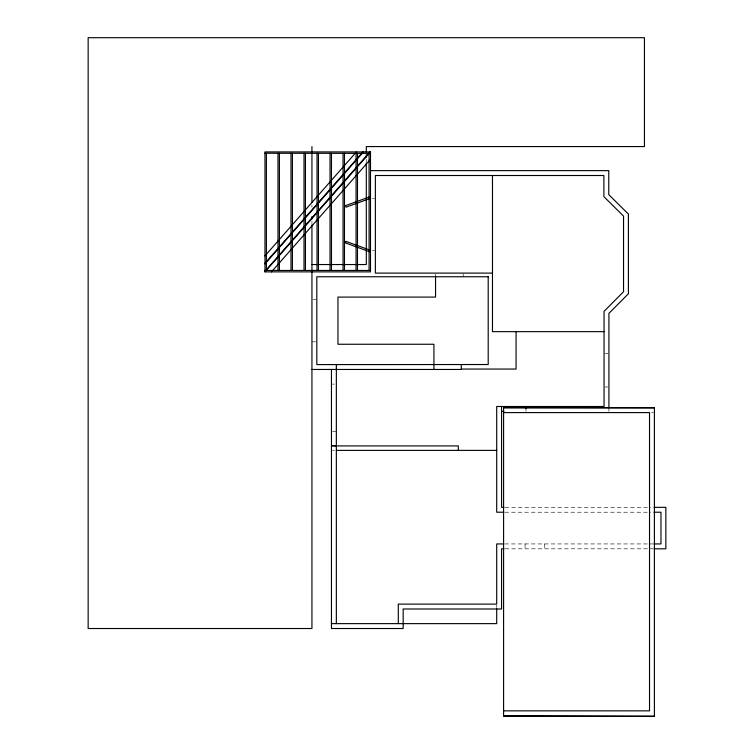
<?xml version="1.0" encoding="UTF-8"?>
<svg xmlns="http://www.w3.org/2000/svg" width="754" height="754" viewBox="0 0 754 754"><rect width="100%" height="100%" fill="white"/><g stroke="black" fill="none" stroke-linecap="round" stroke-linejoin="round"><path stroke-width="0.57" stroke-dasharray="3.77 2.83" d="M372.448 198.283L374.399 198.283M372.448 250.328L374.399 250.328M312.919 299.526L315.841 299.526M311.939 341.816L315.841 341.816M605.019 353.645L607.95 353.645M332.439 384.106L334.39 384.106M605.019 386.981L607.95 386.981M651.475 412.598L653.426 412.598M332.439 431.269L336.341 431.269M332.439 450.383L334.39 450.383M505.095 507.338L650.598 507.338M504.907 512.22L650.41 512.22M504.907 543.936L648.063 543.936M649.232 543.936L652.757 543.936M505.095 548.818L652.889 548.818M608.921 409.045L608.921 411.382M544.52 543.936L544.52 548.818M525.972 408.451L525.972 411.382M525.057 543.936L525.057 548.818M496.697 605.264L496.697 607.564M463.201 274.013L463.201 276.756M435.548 274.013L435.548 276.756M366.303 159.424L366.303 161.752M311.939 204.975L311.939 207.312M311.939 221.327L311.939 223.665"/><path stroke-width="1.13" d="M264.974 255.87L356.416 151.922M264.974 263.259L362.91 151.922M264.974 263.872L363.456 151.922M264.974 271.261L369.95 151.922M264.974 271.874L370.497 151.922L264.974 151.922L264.974 271.874L370.497 271.874L370.497 151.922M271.478 271.874L370.497 159.311M264.824 153.25L370.497 153.345M370.497 170.63L608.77 170.63L608.77 194.617L628.412 214.079L628.412 293.758L608.921 313.362L608.921 407.895M311.939 264.541L366.303 264.541L366.303 162.921M264.974 270.45L370.497 270.45M492.475 273.099L375.369 273.099L375.369 175.512L603.888 175.512L603.888 196.653L623.539 216.115L623.539 291.741L604.048 311.355L604.048 406.5L496.697 406.5L496.697 512.22L503.738 512.22M604.048 331.647L492.475 331.647L492.475 175.512M311.939 369.46L461.269 369.46M503.587 407.697L654.406 407.697L654.406 716.3L503.587 716.281L503.587 407.697L654.406 407.895M501.58 411.382L503.898 411.382M503.587 412.598L649.524 412.598L649.524 710.852L503.587 710.852M331.458 445.906L458.319 445.906L458.319 450.383M336.341 450.383L496.697 450.383M503.926 507.338L501.58 507.338L501.58 406.5M654.114 507.338L665.848 507.338L665.848 548.818L654.067 548.818M653.925 512.22L660.966 512.22L660.966 543.936L653.925 543.936M503.738 543.936L496.697 543.936L496.697 604.114L398.3 604.114L398.3 623.633M503.926 548.818L501.58 548.818L501.58 608.996L403.173 608.996L403.173 628.516L331.458 628.516L331.458 369.46M331.458 623.633L496.697 623.633L496.697 608.704M503.587 715.735L654.406 716.3M331.458 445.501L336.341 445.906M525.972 406.5L525.972 408.451M516.066 331.647L516.066 369.055L461.269 369.055L461.269 364.531M435.548 276.756L435.548 297.085L337.962 297.085L337.962 344.258L433.927 344.258L433.927 369.46M370.346 151.922L370.346 153.25M369.074 153.345L369.074 270.45M366.303 152.412L366.303 146.568L644.453 146.568L644.453 37.7L88.152 37.7L88.152 628.516L311.939 628.516L311.939 224.824M366.303 154.749L366.303 157.086M357.481 153.345L357.481 270.45M356.058 153.345L356.058 270.45M344.474 153.345L344.474 270.45M343.051 153.345L343.051 270.45M336.341 364.587L336.341 623.633M331.458 153.345L331.458 270.45M330.035 153.345L330.035 270.45M318.452 153.345L318.452 270.45M317.029 153.345L317.029 270.45M311.939 146.568L311.939 202.637M311.939 216.652L311.939 218.99M305.436 153.345L305.436 270.45M304.013 153.345L304.013 270.45M292.42 153.345L292.42 270.45M290.997 153.345L290.997 270.45M279.414 153.345L279.414 270.45M277.99 153.345L277.99 270.45M266.398 153.345L266.398 270.45M346.039 241.421L345.483 242.958L369.941 251.855L370.497 250.328L346.039 241.421M369.941 196.747L345.483 205.653L346.039 207.18L370.497 198.283L369.941 196.747M488.206 276.756L316.821 276.756L316.821 364.587L488.206 364.531L488.206 276.756"/></g></svg>
